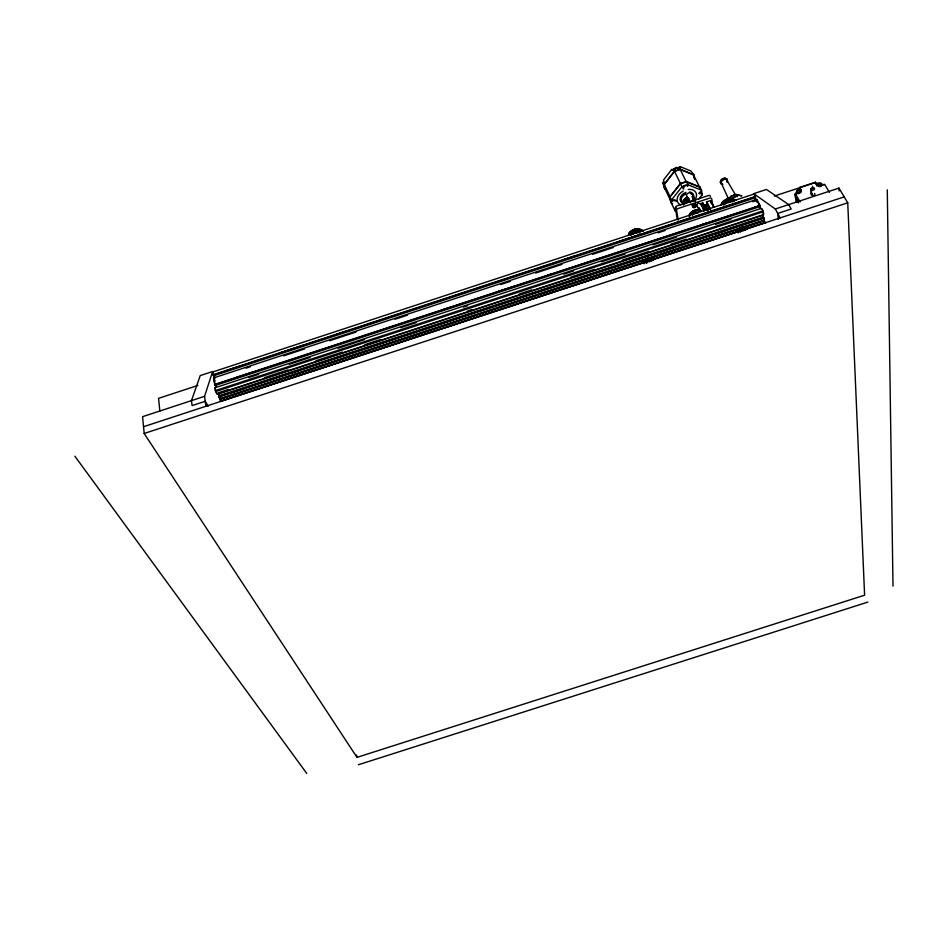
<?xml version="1.0" encoding="UTF-8"?>
<svg xmlns="http://www.w3.org/2000/svg" width="940" height="940" viewBox="0 0 940 940"><rect width="100%" height="100%" fill="white"/><g stroke="black" fill="none" stroke-linecap="round" stroke-linejoin="round"><path stroke-width="1.41" d="M693.509 205.848C697.586 204.85 693.027 208.915 693.05 204.944M694.131 207.023C694.402 203.346 695.565 208.927 693.532 205.801M757.088 202.382L756.782 199.421L213.556 377.962L215.001 385.565L760.178 206.53L760.072 205.613L214.579 384.812M761.565 208.292L214.931 387.785L215.46 391.087L217.128 394.095L763.515 214.72C764.432 213.968 761.518 206.647 761.6 209.197M763.515 214.755L762.892 212.452M742.341 228.209L742.201 230.888C740.626 227.797 745.655 226.622 745.326 229.865L742.024 229.372M745.138 228.35L744.245 229.854M727.619 199.597C726.573 201.242 729.146 201.924 730.098 200.749C731.297 198.645 726.256 198.892 727.818 201.113L730.556 201.231L730.357 199.703M648.001 259.158C646.849 260.815 649.423 261.637 650.433 260.404C651.796 258.253 646.602 258.394 648.283 260.65L649.834 260.133L651.02 260.803M634.312 230.265C633.207 231.886 635.687 232.65 636.686 231.452C638.037 229.348 632.89 229.548 634.618 231.757L634.241 232.897M699.489 210.689L700.7 210.149M709.911 209.256L706.575 201.888L710.546 200.572L711.298 203.569M693.579 206.565L694.684 205.343M205.895 406.268L204.567 396.328L212.64 371.512L200.22 375.601L191.478 400.628L192.101 405.587L205.237 401.286L208.163 406.268M692.921 205.155L693.309 204.544M810.95 188.74L811.185 193.147A1.857 1.246 -7.7 0 0 811.843 194.275L811.032 188.552A1.857 1.246 -7.7 0 1 813.488 187.742A1.857 1.246 -7.7 0 1 814.404 189.339A1.857 1.246 -7.7 0 1 811.96 190.15L811.714 190.056M693.743 206.224L695.036 205.167L695.412 205.954M798.495 202.899L795.228 197.071L795.005 194.298L798.036 189.586L799.858 188.999L799.729 187.401L815.52 182.219L816.919 186.038M663.005 182.501L664.756 189.116L663.005 182.501L663.969 181.255L663.417 180.104L671.853 169.282L672.405 170.434L673.393 169.188L679.326 167.226L680.595 167.743L680.031 166.58L678.798 168.154M663.969 184.534L674.38 171.209L680.325 169.247L693.779 174.711L694.472 179.329M664.286 184.534L674.544 171.409L680.243 169.529L693.497 174.899L699.618 187.154L686.282 181.82L680.536 183.711L670.15 196.859L670.89 201.254L665.038 188.917L664.286 184.534L670.15 196.859M674.991 210.666L670.608 201.442L669.832 196.859L680.372 183.512L686.376 181.537L699.9 186.966L701.522 190.209L702.204 194.827L698.667 199.221M701.522 190.209L687.974 184.792L681.958 186.778L671.383 200.126L669.832 196.859M707.714 210.595L705.294 205.202L706.915 204.662L708.854 208.562M727.772 198.986L731.426 195.99L736.043 194.474L741.848 195.896L735.891 194.521L737.207 196.683M733.635 195.026L734.857 197.212M693.532 204.391L694.296 204.215M705.129 205.402L703.308 205.848L705.235 209.749M707.832 205.108L704.612 206.166A1.633 1.151 -28.4 0 0 704.213 206.33M634.618 231.757L637.285 231.886L636.991 230.406M212.71 371.981L753.962 194.075L755.337 196.695L755.466 197.717L213.627 375.788L212.781 371.782M213.098 374.755L755.29 196.554M224.813 371.077L240.158 366.036M279.204 353.205L302.915 345.403M336.391 334.405L346.155 331.197M562.343 260.145L574.892 256.021M619.53 241.357L640.457 234.483M676.718 222.557L689.267 218.433M213.192 375.025L755.372 196.848M246.045 368.186L250.228 366.812M283.633 355.837L304.513 348.987M329.564 340.75L356.013 332.055M394.988 319.259L407.514 315.135M500.762 284.503L510.514 281.295M535.565 273.07L562.014 264.375M592.635 254.317L613.514 247.455M658.047 232.826L665.015 230.535M752.705 201.724L756.876 200.349M197.858 385.435L158.531 398.36L159.882 411.109M774.302 196.061L814.651 182.807M214.473 384.531L760.061 205.555M235.928 377.645L254.023 371.7M442.023 309.965L451.764 306.757M496.332 292.129L514.427 286.183M547.856 275.197L552.027 273.834M702.427 224.437L706.598 223.062M753.951 207.517L758.122 206.142M795.005 194.298L795.675 195.496L795.545 193.899L798.988 192.77A3.008 2.021 -8.1 0 0 801.162 189.927L799.729 187.401M248.865 377.551L258.618 374.343M289.273 364.274L310.165 357.412M338.036 348.27L364.509 339.575M400.734 327.684L416.056 322.643M463.432 307.098L467.615 305.723M563.753 274.151L573.506 270.955M601.365 261.802L625.053 254.023M652.924 244.882L676.612 237.103M715.622 224.296L730.944 219.255M215.331 390.605L762.916 210.842M215.66 391.545L763.209 211.794M204.567 396.328L142.586 416.679L144.173 433.481L356.988 757.37L864.6 595.196L847.739 202.805L838.962 188.094L775.289 208.997L753.727 193.652L766.452 189.469L788.707 204.591L791.163 209.021L777.697 213.439L778.25 219.279M218.433 392.744L228.185 389.548M264.399 377.657L288.075 369.89M315.934 360.748L342.407 352.054M364.685 344.745L380.007 339.716M467.768 310.905L471.939 309.542M519.303 293.997L531.84 289.884M570.839 277.077L594.515 269.31M622.374 260.157L648.835 251.474M671.125 244.165L686.447 239.136M220.113 397.503L220.747 401.439L218.55 395.846L763.374 217.046L764.573 223.05M218.679 396.68L763.785 217.81M231.804 392.568L244.353 388.455M291.788 372.886L298.767 370.595M612.645 267.595L619.625 265.315M658.682 252.496L674.027 247.455M715.88 233.719L725.645 230.523M218.773 396.962L763.868 218.092M219.737 398.642L764.067 220.042M219.96 399.382L764.337 220.794M220.571 401.133L643.759 262.307M653.511 259.111L737.03 231.722M748.17 228.067L764.878 222.58M220.665 401.368L642.126 263.118M654.686 258.993L737.019 231.98M749.58 227.868L764.925 222.827M143.538 426.725L844.214 196.883M144.173 433.481L847.739 202.805M358.363 764.772L867.89 602.082M744.069 229.924L742.518 229.771M215.037 380.453L214.25 380.171M824.075 184.757L817.448 183.218L815.626 183.817L815.52 182.219M680.031 166.58L690.947 171.021L693.779 174.711M703.884 211.641C702.004 199.186 692.193 201.712 700.288 211.441M214.954 387.727L215.636 390.006M213.556 377.962L214.038 378.703M74.871 456.206L306.757 773.42M756.818 199.421L760.002 205.367M829.409 192.383L824.674 184.334L820.784 185.615A3.02 2.021 -7.6 0 1 816.825 184.44M726.867 180.198L735.256 194.498M811.243 193.017L812.007 194.333M218.55 395.846L219.314 397.15L218.256 393.837L762.422 215.237L763.539 218.574L763.374 217.046M214.743 381.593L214.344 380.9L214.696 383.356M799.858 188.999L801.291 191.525A3.008 2.021 -8.1 0 1 801.397 191.784M795.545 193.899L800.105 201.994M796.333 198.317L798.459 202.1M775.289 208.997L780.13 217.904M755.466 197.717L754.773 196.413L756.324 200.96M757.934 202.335L759.203 205.343M754.186 197.365L754.585 198.105L754.42 196.566L755.525 199.879M764.22 220.524L219.889 399.101M763.621 219.42L765.677 223.274M731.414 195.99L732.566 198.211M710.805 200.678L714.059 207.153M710.546 200.572L713.801 207.059M706.645 201.818L710.523 209.596M706.575 201.888L710.464 209.679M700.582 191.584L702.204 194.827M699.642 192.336L700.03 193.123M705.294 205.202L707.879 210.395M704.93 205.32L707.503 210.513M706.21 210.478L702.838 203.122L699.948 203.639M701.158 204.591L703.719 209.785M679.326 167.226L680.325 169.247M686.376 181.537L687.974 184.792M699.066 207.67L701.052 211.594M680.243 169.529L686.282 181.82M694.66 205.93L695.048 206.718M693.556 205.002L693.943 205.801M674.544 171.409L680.536 183.711M673.393 169.188L674.38 171.209M680.372 183.512L681.958 186.778M721.368 183.241L728.23 198.352M214.179 375.647L214.825 377.539M215.46 385.13L216.212 387.315M218.773 394.73L219.431 396.633M215.037 384.507L216.024 387.362M759.814 206.659L760.413 208.609M762.234 215.307L763.174 218.703M635.84 229.771L636.133 231.252M649.552 258.653L649.834 260.133M356.554 755.043L356.988 757.37M678.21 220.16L676.612 210.572A2.08 1.469 -27.5 0 1 678.316 208.433L709.582 198.152A2.091 1.469 -28.7 0 1 711.756 199.01L712.72 205.919M677.211 218.95L675.378 207.987A2.08 1.469 -27.6 0 1 677.082 205.86L708.302 195.591A2.091 1.469 -28.8 0 1 710.464 196.448M693.497 174.899L693.826 177.12M699.9 186.966L700.241 189.269M217.163 394.083L216.212 391.416M214.814 378.867L213.415 374.332L213.627 375.788M729.146 199.092L729.346 200.62M743.893 227.703L744.081 229.219M764.22 221.499L764.349 222.709M795.616 197.059L796.062 202.523M801.162 189.927L801.291 191.525M812.536 186.261L812.724 188.94M838.962 188.094L839.103 190.938M887.278 189.845L893 586.125M632.632 234.354A3.478 2.397 -13.1 0 1 633.043 233.073M637.696 231.546A3.478 2.397 -13.1 0 1 638.425 231.839M632.667 234.459A3.478 2.397 -13.1 0 1 632.949 232.579M637.602 231.052A3.478 2.397 -13.1 0 1 639.4 232.909M628.566 235.106A8.166 5.64 -13 0 1 632.185 231.146M636.168 229.842A8.166 5.64 -13 0 1 638.26 229.748M640.222 230.042A8.166 5.64 -13 0 1 641.914 230.711M643.113 231.017A8.166 5.64 -13 0 0 634.993 229.337A8.107 5.593 -13 0 0 628.472 234.366A8.166 5.64 -13 0 1 634.993 229.337A8.107 5.593 -13 0 1 643.042 230.993M630.728 234.483A5.758 3.971 -13 0 1 633.278 231.698M630.952 234.636A5.546 3.83 -13 0 1 633.407 231.957M631.316 234.8A4.876 3.361 -13.1 0 1 632.632 232.215M637.238 230.711A4.876 3.361 -13.1 0 1 640.211 231.886M631.257 234.554A4.876 3.361 -13.1 0 1 633.56 231.299M638.354 230.641A4.876 3.361 -13.1 0 1 640.164 231.639M630.611 234.836A5.57 3.842 -13.1 0 1 633.243 231.123M637.379 230.159A5.57 3.842 -13.1 0 1 640.786 231.499M630.846 234.612A5.299 3.654 -13.1 0 1 633.337 231.076M637.285 230.159A5.299 3.654 -13.1 0 1 640.516 231.44M633.419 234.507A2.961 2.045 -13.1 0 1 633.078 232.991M637.919 231.393A2.961 2.045 -13.1 0 1 638.836 232.732M637.731 231.851A2.609 1.798 -13.1 0 1 638.436 232.568M740.45 231.734A3.596 2.479 -9.5 0 1 741.261 230.5M740.332 231.875A3.596 2.479 -9.5 0 1 741.202 229.995M736.643 231.651A8.425 5.828 -9.5 0 1 739.475 229.125M745.737 227.68A8.425 5.828 -9.5 0 1 747.805 227.985M735.926 232.403A8.366 5.781 -9.5 0 1 749.486 227.95M738.769 231.463A5.934 4.101 -9.5 0 1 740.767 229.677M739.052 231.687A5.029 3.478 -9.5 0 1 741.167 229.266M746.137 228.596A5.029 3.478 -9.5 0 1 747.218 229.008M738.288 232.885A5.746 3.971 -9.5 0 1 742.118 228.502A5.464 3.772 -9.5 0 0 738.629 231.663M746.466 228.314A5.746 3.971 -9.5 0 1 747.711 228.784M746.325 228.303A5.464 3.772 -9.5 0 1 747.511 228.749M739.087 231.933A5.029 3.466 -9.5 0 1 741.19 229.525M743.775 230.711A2.702 1.857 -9.5 0 1 740.955 228.726A2.702 1.857 -9.5 0 1 744.762 227.069A2.702 1.857 -9.5 0 1 745.608 229.912M746.642 228.702A3.055 2.103 -9.5 0 0 742.624 227.186A3.055 2.103 -9.5 0 0 741.096 230.523A3.055 2.103 -9.5 0 0 740.837 231.557M725.739 203.745A3.513 2.385 -10.2 0 1 726.103 202.488M731.52 201.231A3.513 2.385 -10.2 0 1 732.119 201.642M725.68 203.24A3.513 2.385 -10.2 0 1 726.033 201.983M730.697 200.443A3.513 2.385 -10.2 0 1 731.461 200.725M732.06 201.137A3.513 2.385 -10.2 0 1 732.46 201.665M721.239 205.296A8.19 5.558 -10.1 0 1 726.749 199.116A8.19 5.558 -10.1 0 1 736.091 200.408M723.589 204.967A5.816 3.948 -10.1 0 1 726.15 201.16M730.462 200.161A5.816 3.948 -10.1 0 1 733.141 200.819M724.388 203.087A5.605 3.807 -10.1 0 0 723.918 204.086A5.358 3.631 -10.2 0 1 727.525 199.973A5.628 3.819 -10.2 0 0 723.683 204.25M730.451 200.455A5.605 3.807 -10.1 0 1 731.814 200.643M721.427 204.579A8.26 5.605 -10.1 0 1 722.12 203.122M724.388 204.215A4.923 3.337 -10.2 0 1 726.55 200.996M731.414 200.314A4.923 3.337 -10.2 0 1 733.318 201.278M724.599 204.803A4.923 3.337 -10.2 0 1 726.526 200.737M731.391 200.055A4.923 3.337 -10.2 0 1 733.846 201.759M730.345 199.597A5.628 3.819 -10.2 0 1 733.893 200.89M730.263 199.597A5.358 3.631 -10.2 0 1 733.647 200.831M726.315 203.416A2.996 2.033 -10.2 0 1 726.221 202.37M646.344 262.601A3.549 2.491 -12.6 0 1 647.202 261.355M646.156 262.765A3.549 2.491 -12.6 0 1 647.108 260.862M642.831 262.425A8.331 5.863 -12.5 0 1 644.088 261.038M641.985 263.212A8.272 5.805 -12.6 0 1 655.509 258.782M644.828 262.272A5.875 4.124 -12.6 0 1 645.709 261.296M651.244 259.475A5.875 4.124 -12.6 0 1 652.666 259.699M651.22 259.781A5.664 3.971 -12.6 0 1 652.595 259.992M645.028 262.789A4.97 3.49 -12.6 0 1 647.225 260.357M652.125 259.699A4.97 3.49 -12.6 0 1 653.159 260.122M644.981 262.542A4.97 3.49 -12.6 0 1 647.178 260.11M652.078 259.452A4.97 3.49 -12.6 0 1 653.112 259.875M644.194 263.752A5.675 3.995 -12.6 0 1 646.849 259.91M649.622 258.993A5.675 3.995 -12.6 0 1 651.067 258.935M652.442 259.158A5.675 3.995 -12.6 0 1 653.629 259.64M644.57 262.519A5.405 3.795 -12.6 0 1 646.955 259.863M652.278 259.158A5.405 3.795 -12.6 0 1 653.406 259.616M647.19 261.861A3.02 2.115 -12.6 0 1 646.885 259.005A3.02 2.115 -12.6 0 1 650.868 258.101A3.02 2.115 -12.6 0 1 651.866 260.791M649.951 261.555A2.667 1.868 -12.6 0 1 646.556 260.016A2.667 1.868 -12.6 0 1 650.221 257.971A2.667 1.868 -12.6 0 1 651.103 260.909M647.037 262.648A2.667 1.868 -12.6 0 1 647.096 262.154M646.755 262.988A3.02 2.115 -12.6 0 1 646.99 261.332M690.172 214.555A6.004 4.207 -27.9 0 1 694.719 210.795A6.004 4.207 -27.9 0 1 699.924 211.347M692.392 214.79A3.443 2.409 -27.9 0 1 695.001 212.628A3.443 2.409 -27.9 0 1 697.985 212.945M692.486 214.99A3.443 2.409 -27.8 0 1 697.504 212.804M688.996 215.918A6.862 4.806 -27.9 0 1 693.015 210.948A6.862 4.806 -27.9 0 1 699.431 210.184M694.566 213.709A2.597 1.821 -27.8 0 1 695.835 213.298M689.384 216.036A6.521 4.571 -27.8 0 1 693.203 211.3A6.521 4.571 -27.8 0 1 699.313 210.572M689.878 215.977A6.004 4.207 -27.8 0 1 694.096 211.277A6.004 4.207 -27.8 0 1 700.03 211.547M692.592 197.424A6.463 4.571 -28.1 0 1 695.212 200.808M683.075 204.215A6.463 4.571 -28.1 0 1 687.657 197.846M692.204 196.625A6.463 4.571 -28.1 0 1 694.766 200.62A6.145 4.348 -28.1 0 0 694.284 200.338M683.039 204.474A6.463 4.571 -28.1 0 1 687.269 197.047M692.557 197.706A6.133 4.348 -28.1 0 1 694.895 200.62M688.421 197.8A6.133 4.348 -28.1 0 0 683.427 204.391A6.463 4.571 -28.1 0 1 688.773 198.363M692.169 196.907A6.133 4.348 -28.1 0 1 694.495 200.408M683.486 204.591A6.133 4.348 -28.1 0 1 687.316 197.283M686.094 203.263A6.474 4.571 -28 0 1 689.22 201.031M683.838 204.65A6.463 4.571 -28.1 0 1 688.444 199.433M693.379 199.01A6.463 4.571 -28.1 0 1 695.6 200.772M684.579 204.227A6.474 4.571 -28.1 0 1 689.561 199.962M693.133 199.656A6.474 4.571 -28.1 0 1 693.767 199.809M694.343 200.044A6.474 4.571 -28.1 0 1 695.318 200.69M690.653 193.476A6.439 4.571 -28.2 0 1 693.097 195.755M693.227 196.296A6.439 4.571 -28.2 0 1 693.274 196.871M682.663 202.547A6.439 4.571 -28.2 0 1 685.742 193.899M692.98 198.211A6.463 4.571 -28.1 0 1 695.424 200.49M693.509 198.751A6.145 4.348 -28.1 0 1 695.201 200.855M683.721 204.638A6.145 4.348 -28.1 0 1 688.809 198.599M684.202 204.262A6.145 4.348 -28.1 0 1 684.661 203.052M685.013 202.464A6.145 4.348 -28.1 0 1 688.48 199.668M693.332 199.304A6.145 4.348 -28.1 0 1 695.154 200.655M685.401 203.263A6.145 4.348 -28.1 0 1 689.596 200.197M686.224 203.498A6.145 4.348 -28 0 1 689.267 201.266M683.815 188.012A1.586 1.128 -28.5 0 1 683.815 187.084M684.297 186.484A1.586 1.128 -28.5 0 1 684.637 186.249M687.399 196.695A2.585 1.845 -28.3 0 1 687.704 193.382A2.585 1.845 -28.3 0 1 691.323 194.016M683.697 189.116A2.573 1.845 -28.5 0 1 684.003 185.814A2.573 1.845 -28.5 0 1 687.61 186.449M693.297 206.283A1.61 1.14 -28.1 0 1 692.568 204.779A1.61 1.14 -28.1 0 1 694.731 203.839A1.61 1.14 -28.1 0 1 695.095 205.508M693.285 206.565A1.81 1.269 -28.1 0 1 692.533 204.755A1.81 1.269 -28.1 0 1 695.13 203.898A1.81 1.269 -28.1 0 1 694.977 206.001M694.59 206.271A1.81 1.269 -28.1 0 1 694.155 206.459M691.746 201.724A1.598 1.128 -28.2 0 1 693.238 201.231M690.218 202.758A2.609 1.845 -28.2 0 1 690.383 202.229M690.712 201.712A2.609 1.845 -28.2 0 1 694.167 200.572M689.22 215.425A6.874 4.817 -27.8 0 1 699.83 210.454M664.039 185.18A1.551 1.128 -28 0 1 664.039 183.735M675.132 169.811A1.575 1.14 -28.9 0 1 675.425 169.165M676.036 168.648A1.575 1.14 -28.9 0 1 677.775 168.636M674.943 169.67A1.563 1.14 -28.9 0 1 675.39 167.79A1.563 1.14 -28.9 0 1 677.493 167.907M688.186 189.434A10.305 7.32 -28.2 0 1 695.823 192.465A10.305 7.32 -28.2 0 1 694.437 200.479M680.842 204.944A10.305 7.32 -28.2 0 1 677.188 198.599A10.305 7.32 -28.2 0 1 683.157 191.079M664.192 184.451A1.551 1.128 -28 0 1 664.181 182.254M691.323 193.1A7.085 5.029 -28.2 0 1 693.332 198.928M683.086 203.404A7.085 5.029 -28.2 0 1 680.572 199.045A7.085 5.029 -28.2 0 1 684.696 193.875M689.431 191.936A7.085 5.029 -28.2 0 1 693.414 196.683M680.619 200.901A7.085 5.029 -28.2 0 1 686 192.347M676.295 211.418A2.562 1.821 -27.5 0 1 674.803 209.972A2.562 1.821 -27.5 0 1 676.307 207.858M704.918 206.295A1.375 0.964 -28.4 0 1 705.576 206.072M672.241 201.689A1.563 1.116 -27.7 0 1 672.441 201.383M673.428 200.702A1.563 1.116 -27.7 0 1 674.52 200.69M672.688 203.816A2.55 1.821 -27.7 0 1 671.313 201.771A2.55 1.821 -27.7 0 1 674.144 199.832A2.55 1.821 -27.7 0 1 676.001 201.548M732.413 197.929A10.563 7.308 -29.2 0 1 737.536 196.249M722.261 184.005A3.137 2.209 -29.7 0 1 722.731 179.975A3.137 2.209 -29.7 0 1 727.043 180.75M722.202 184.005A3.196 2.256 -29.7 0 1 722.672 179.904A3.196 2.256 -29.7 0 1 727.078 180.692M722.461 184.24A3.772 2.655 -29.7 0 1 720.686 180.927A3.772 2.655 -29.7 0 1 725.351 178.353A3.772 2.655 -29.7 0 1 727.114 181.667M721.685 183.488A3.454 2.432 -29.7 0 1 722.202 179.058A3.454 2.432 -29.7 0 1 726.949 179.916M722.59 184.358A3.678 2.597 -29.7 0 1 720.851 181.126A3.678 2.597 -29.7 0 1 725.41 178.6A3.678 2.597 -29.7 0 1 727.137 181.843M722.743 184.322A3.454 2.432 -29.7 0 1 721.121 181.291A3.454 2.432 -29.7 0 1 725.398 178.929A3.454 2.432 -29.7 0 1 727.019 181.961M814.581 193.452A1.857 1.246 -7.7 0 1 814.287 195.156A1.857 1.246 -7.7 0 1 811.796 195.285A1.857 1.246 -7.7 0 1 811.655 193.593M800.175 192.806A1.798 1.21 -8.1 0 1 799.917 193.1M798.706 193.628A1.798 1.21 -8.1 0 1 796.861 192.97A1.798 1.21 -8.1 0 1 797.508 191.501M799.294 191.255A1.798 1.21 -8.1 0 1 800.328 192.171M821.231 186.096A1.81 1.21 -7.5 0 1 820.021 186.625M819.104 186.59A1.81 1.21 -7.5 0 1 818.2 185.051M820.984 184.405A1.81 1.21 -7.5 0 1 821.619 185.497M699.125 193.229C700.876 195.543 701.311 190.409 699.125 193.229M702.838 203.122L705.987 209.585L702.838 203.122M634.124 233.143A2.961 2.045 -13.1 0 0 638.436 230.746A2.961 2.045 -13.1 0 0 633.983 229.572A2.961 2.045 -13.1 0 0 634.124 233.143M634.241 232.662A2.62 1.798 -13.1 0 0 638.048 230.547A2.62 1.798 -13.1 0 0 634.112 229.513A2.62 1.798 -13.1 0 0 634.241 232.662M634.829 232.016A1.61 1.105 -13.1 0 0 637.05 230.594A1.61 1.105 -13.1 0 0 634.524 230.112A1.61 1.105 -13.1 0 0 634.829 232.016M742.729 229.924A1.657 1.151 -9.5 0 0 745.232 228.737A1.657 1.151 -9.5 0 0 742.776 227.915A1.657 1.151 -9.5 0 0 742.729 229.924M727.548 202.429A2.996 2.033 -10.2 0 0 731.825 200.044A2.996 2.033 -10.2 0 0 727.219 198.928A2.996 2.033 -10.2 0 0 727.548 202.429M727.678 201.947A2.644 1.786 -10.2 0 0 731.449 199.844A2.644 1.786 -10.2 0 0 727.372 198.845A2.644 1.786 -10.2 0 0 727.678 201.947M727.995 201.242A1.633 1.105 -10.2 0 0 730.451 200.079A1.633 1.105 -10.2 0 0 728.053 199.304A1.633 1.105 -10.2 0 0 727.995 201.242M648.541 260.968A1.645 1.151 -12.6 0 0 650.797 259.511A1.645 1.151 -12.6 0 0 648.212 259.005A1.645 1.151 -12.6 0 0 648.541 260.968M693.755 207.529A1.81 1.269 -28.1 0 0 696.129 205.578A1.81 1.269 -28.1 0 0 693.414 205.284A1.81 1.269 -28.1 0 0 693.755 207.529M693.896 207.505A1.61 1.14 -28.1 0 0 696 205.766A1.61 1.14 -28.1 0 0 693.591 205.508A1.61 1.14 -28.1 0 0 693.896 207.505M797.684 192.265A1.81 1.21 -8.1 0 0 800.222 190.844A1.81 1.21 -8.1 0 0 797.402 190.186A1.81 1.21 -8.1 0 0 797.684 192.265M818.623 185.121A1.81 1.21 -7.6 0 0 821.536 184.158A1.81 1.21 -7.6 0 0 819.116 183.006A1.81 1.21 -7.6 0 0 818.623 185.121"/></g></svg>
